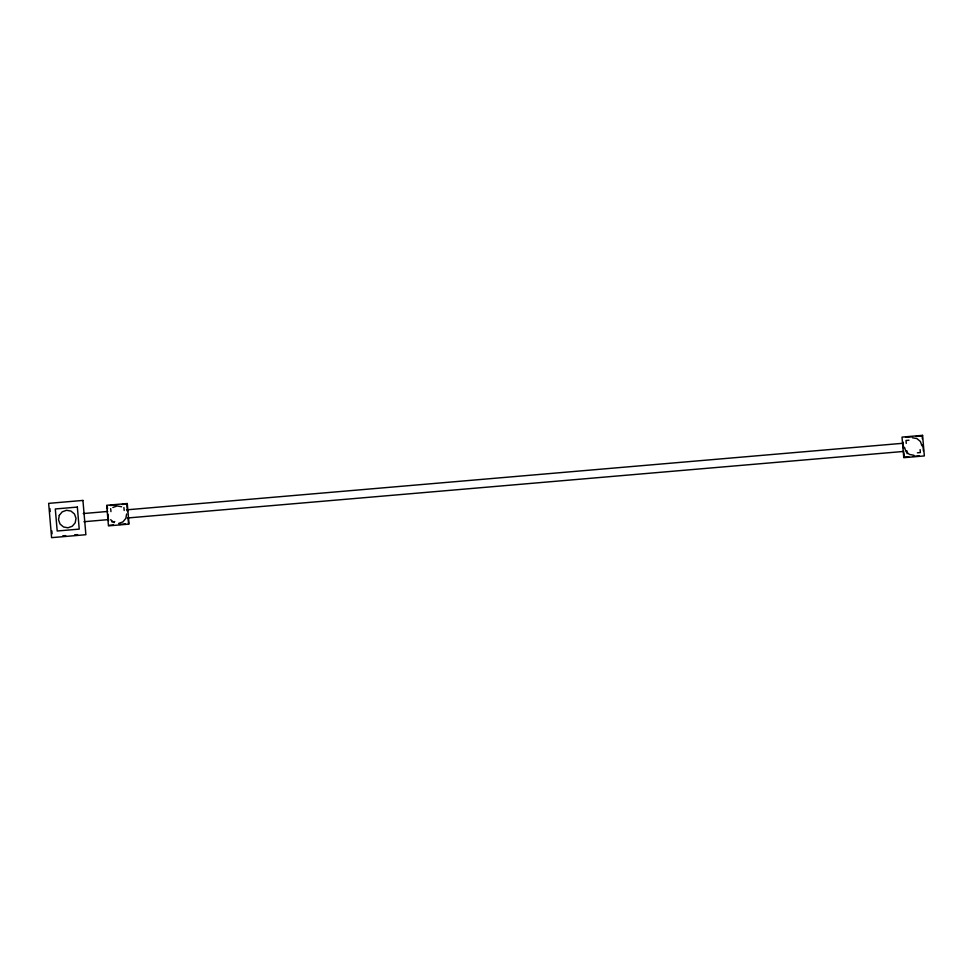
<?xml version="1.0" encoding="UTF-8"?>
<svg xmlns="http://www.w3.org/2000/svg" width="973" height="973" viewBox="0 0 973 973"><rect width="100%" height="100%" fill="white"/><g stroke="black" fill="none" stroke-linecap="round" stroke-linejoin="round"><path stroke-width="1.46" d="M126.624 513.951L125.821 518.427L122.902 521.905L118.621 523.45M112.844 507.492L117.125 505.948L121.601 506.751M110.253 505.486L116.286 504.963M122.306 504.452L126.831 504.063M905.559 437.303L911.592 436.792M916.116 436.403L922.136 435.88L922.392 438.896M908.94 440.222L906.009 440.477L906.252 443.408M83.24 513.562L107.723 511.457M126.478 509.852L903.041 443.274M83.933 521.723L108.429 519.618M127.366 518.001L903.735 451.436M111.834 521.881L114.765 521.625M917.417 452.81L920.361 452.567L920.105 449.623M108.915 525.335L113.44 524.946M119.472 524.435L125.493 523.912M908.746 456.763L904.221 457.152L903.844 452.627M913.27 456.373L919.303 455.863M62.722 535.868L65.69 535.624M74.605 534.858L77.572 534.603M912.431 437.765L916.907 438.568L920.385 441.487L921.93 445.768M913.927 455.267L909.463 454.464L905.985 451.545L904.428 447.264M110.667 519.728L114.145 522.647M922.915 444.929L923.426 450.949M906.885 450.754L907.14 453.698M902.932 442.083L903.455 448.115M126.964 505.571L127.475 511.603M127.998 517.624L128.509 523.656M123.924 507.517L124.167 510.46M110.691 508.648L110.946 511.591M107.237 505.741L107.492 508.757M107.967 514.182L108.526 520.81M49.915 508.563L50.17 511.53M51.824 530.832L52.08 533.8M59.304 515.313L58.514 519.789L60.058 524.058L63.537 526.989L68.013 527.792L72.282 526.235L75.213 522.769L76.016 518.293L74.471 514.012L70.993 511.08L66.517 510.29L62.236 511.834L59.304 515.313M82.936 500.426L48.65 503.369L51.593 537.655L85.879 534.712L82.936 500.426M77.341 507.079L55.303 508.964L57.188 531.003L79.227 529.117L77.341 507.079M127.281 503.528L106.702 505.291L108.465 525.87L129.044 524.106L127.281 503.528M922.586 435.345L902.02 437.108L903.783 457.687L924.35 455.923L922.586 435.345"/></g></svg>
